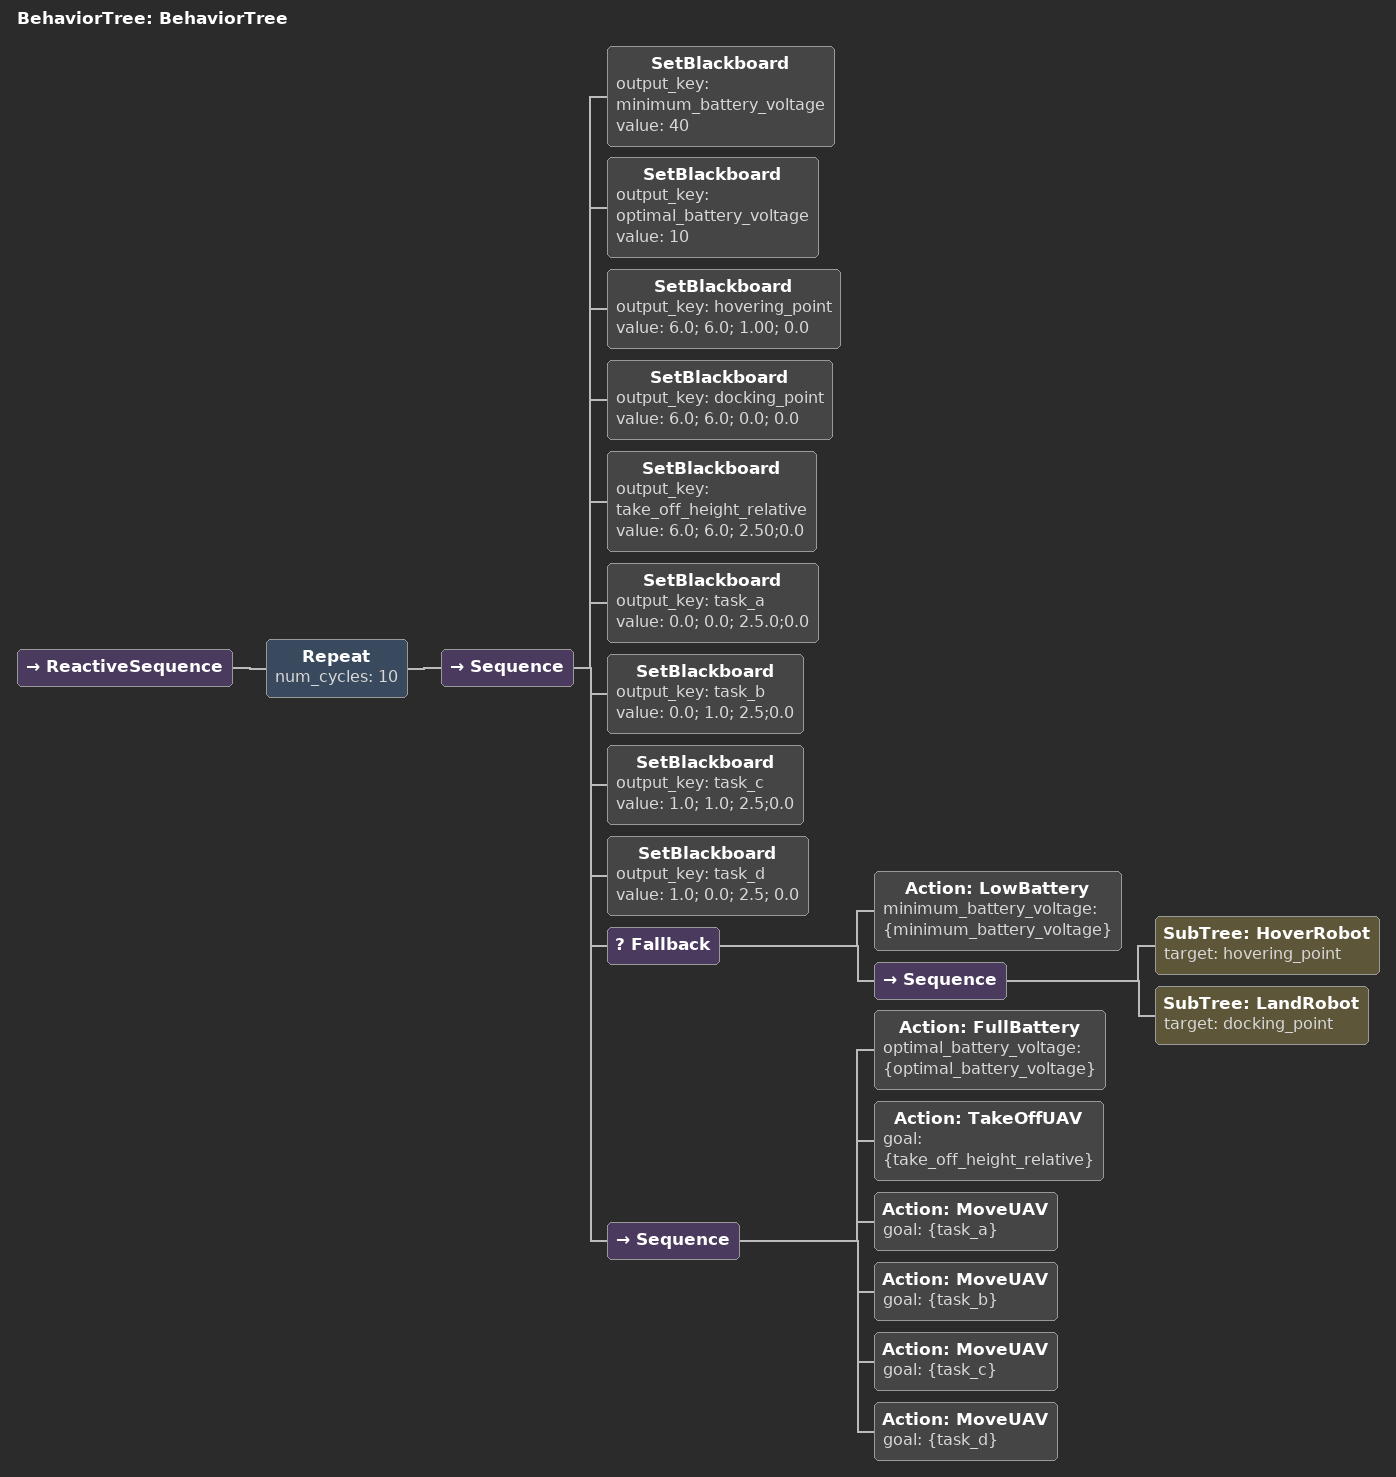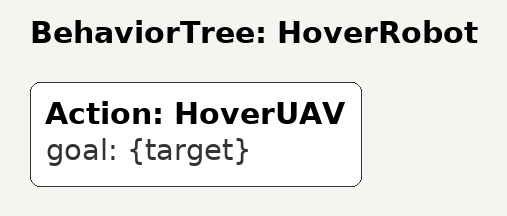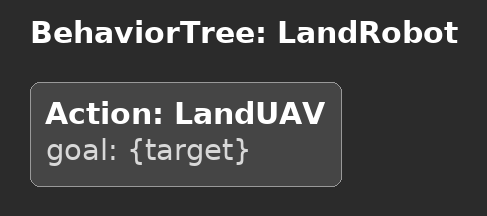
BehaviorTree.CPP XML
<?xml version="1.0"?>
<root main_tree_to_execute="BehaviorTree">
    <BehaviorTree ID="BehaviorTree">
        <ReactiveSequence>
            <Repeat num_cycles="10">
                <Sequence>
                    <!-- for battery -->
                    <SetBlackboard output_key="minimum_battery_voltage" value="40"/>
                    <SetBlackboard output_key="optimal_battery_voltage" value="10"/>

                    <!-- for docking -->
                    <SetBlackboard output_key="hovering_point" value="6.0; 6.0; 1.00; 0.0"/>
                    <SetBlackboard output_key="docking_point" value="6.0; 6.0; 0.0; 0.0"/>

                    <SetBlackboard output_key="take_off_height_relative" value="6.0; 6.0; 2.50;0.0"/>

                    <SetBlackboard output_key="task_a" value="0.0; 0.0; 2.5.0;0.0"/>
                    <SetBlackboard output_key="task_b" value="0.0; 1.0; 2.5;0.0"/>
                    <SetBlackboard output_key="task_c" value="1.0; 1.0; 2.5;0.0"/>
                    <SetBlackboard output_key="task_d" value="1.0; 0.0; 2.5; 0.0"/>
                    <Fallback>
                        <Action ID="LowBattery" minimum_battery_voltage="{minimum_battery_voltage}"/>
                        <Sequence>
                            <SubTree ID="HoverRobot" target="hovering_point"/>
                            <SubTree ID="LandRobot" target="docking_point"/>
                        </Sequence>
                    </Fallback>
                    <Sequence>
                        <Action ID="FullBattery" optimal_battery_voltage="{optimal_battery_voltage}"/>
                        <Action ID="TakeOffUAV" goal="{take_off_height_relative}"/>
                        <Action ID="MoveUAV" goal="{task_a}"/>
                        <Action ID="MoveUAV" goal="{task_b}"/>
                        <Action ID="MoveUAV" goal="{task_c}"/>
                        <Action ID="MoveUAV" goal="{task_d}"/>
                    </Sequence>
                </Sequence>
            </Repeat>
        </ReactiveSequence>
    </BehaviorTree>
    <BehaviorTree ID="HoverRobot">
        <Action ID="HoverUAV" goal="{target}"/>
    </BehaviorTree>
    <BehaviorTree ID="LandRobot">
        <Action ID="LandUAV" goal="{target}"/>
    </BehaviorTree>
</root>
